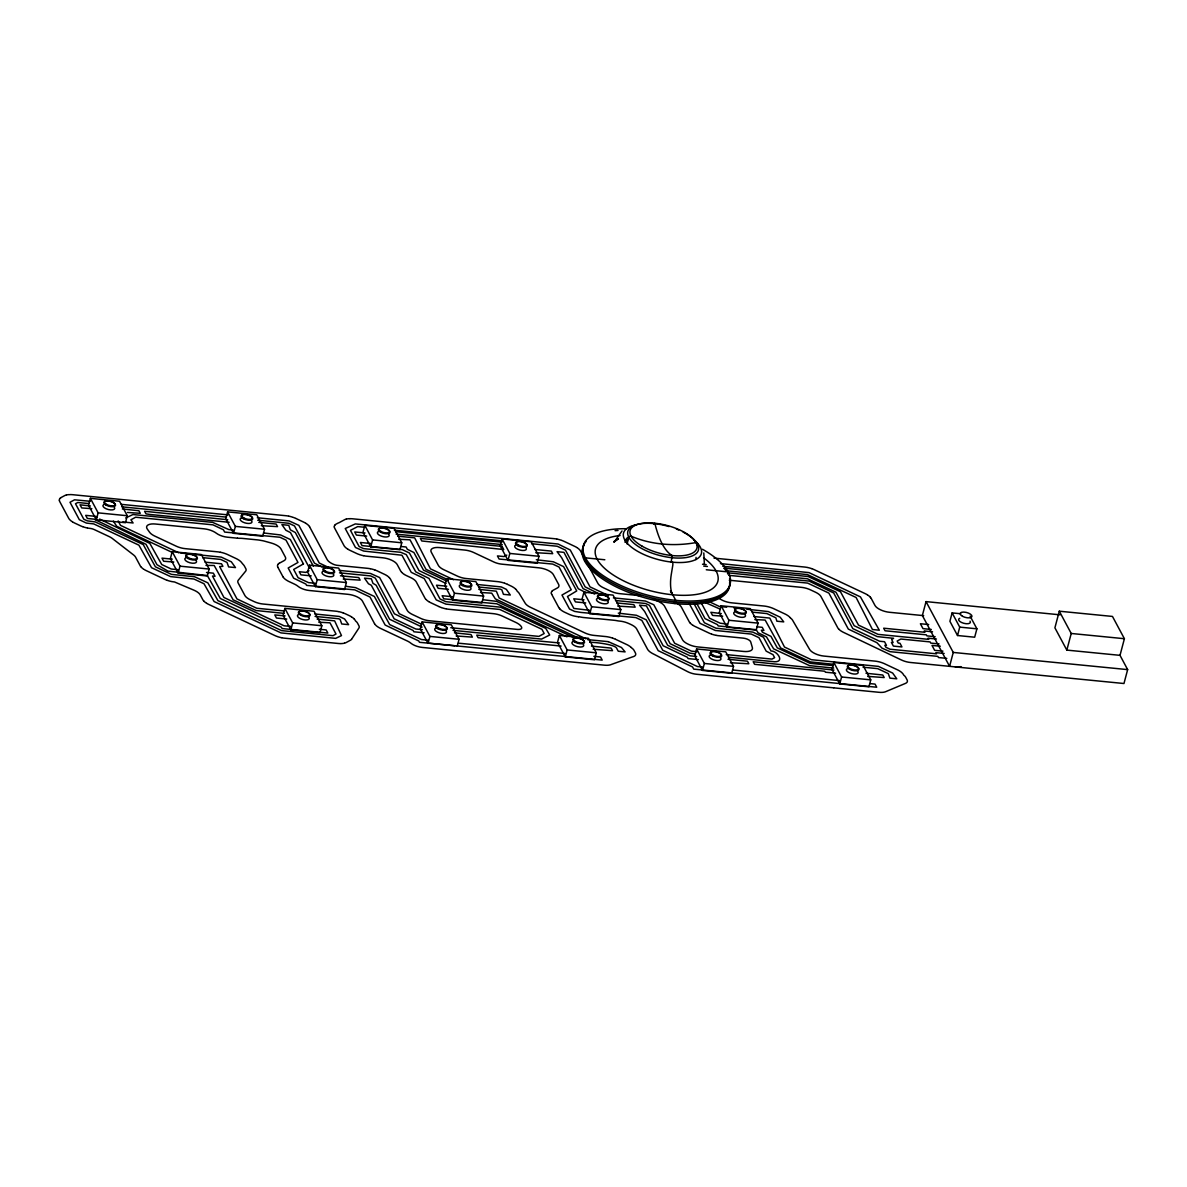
<?xml version="1.0" encoding="UTF-8"?>
<svg xmlns="http://www.w3.org/2000/svg" width="1187" height="1187" viewBox="0 0 1187 1187"><rect width="100%" height="100%" fill="white"/><g stroke="black" fill="none" stroke-linecap="round" stroke-linejoin="round"><path stroke-width="1.5" d="M90.375 498.347L88.535 505.306L96.31 519.817L125.466 522.695L127.306 515.737L119.531 501.226L90.375 498.347L98.135 512.858L96.31 519.817M172.219 551.658L170.379 558.617L178.154 573.128L207.31 575.992L209.149 569.048L201.375 554.537L172.219 551.658L179.994 566.169L178.154 573.128M227.592 511.879L225.767 518.823L233.527 533.334L262.698 536.212L264.538 529.254L256.763 514.757L227.592 511.879L235.367 526.39L233.527 533.334M284.895 608.382L283.07 615.326L290.83 629.837L320 632.716L321.84 625.757L314.065 611.26L284.895 608.382L292.67 622.893L290.83 629.837M309.451 565.19L307.611 572.134L315.386 586.645L344.542 589.524L346.381 582.565L338.607 568.054L309.451 565.19L317.226 579.686L315.386 586.645M364.824 525.396L362.985 532.355L370.759 546.866L399.915 549.729L401.755 542.785L393.98 528.274L364.824 525.396L372.599 539.907L370.759 546.866M422.127 621.899L420.287 628.858L428.062 643.369L429.902 636.41L422.127 621.899L451.297 624.777L459.057 639.289L457.232 646.232M446.683 578.707L444.843 585.666L452.618 600.162L481.774 603.041L483.613 596.082L475.839 581.585L446.683 578.707L454.443 593.218L452.618 600.162M502.056 538.928L500.217 545.872L507.991 560.383L537.147 563.261L538.987 556.302L531.212 541.791L502.056 538.928L509.831 553.439L507.991 560.383M559.359 635.431L557.519 642.375L565.294 656.886L594.45 659.764L596.289 652.805L588.515 638.294L559.359 635.431L567.134 649.942L565.294 656.886M584.627 561.065L585.473 557.86L604.836 559.76M583.9 592.224L582.075 599.183L589.835 613.694L619.006 616.557L620.846 609.614L613.071 595.102L583.9 592.224L591.675 606.735L589.835 613.694M627.077 544.002L628.843 537.296A1.528 1.291 -28.2 0 1 631.039 536.198A116.029 98.343 -28.2 0 0 695.938 542.593A1.528 1.291 -28.2 0 1 697.466 544.061L697.14 545.278M653.844 524.224L654.838 523.259A116.029 38.162 -84.4 0 0 672.139 555.561L671.174 562.015M696.591 648.948L694.751 655.907L702.526 670.418L731.682 673.281L733.521 666.337L725.747 651.826L696.591 648.948L704.366 663.459L702.526 670.418M727.527 573.914L728.046 571.911L706.265 569.76M721.132 605.756L719.292 612.7L727.067 627.211L756.238 630.089L758.063 623.13L750.303 608.619L721.132 605.756L728.907 620.267L727.067 627.211M833.823 662.48L831.983 669.423L839.758 683.935L868.914 686.813L870.754 679.854L862.979 665.343L833.823 662.48L841.583 676.976L839.758 683.935M926.038 601.616L922.358 615.519L949.585 666.337L953.25 652.435L926.038 601.616L1060.05 614.821M960.698 613.738L952.122 612.907L949.897 621.291L957.523 635.52L974.675 637.211L976.901 628.813L970.12 616.172M957.523 635.52L959.734 627.122L952.122 612.907M1120.009 655.343L1124.401 638.71L1112.471 616.439L1059.294 611.201L1054.902 627.834L1066.831 650.105L1120.009 655.343L1127.65 669.616L1123.97 683.519L910.444 662.48A12.167 5.06 14.8 0 1 901.334 659.942L844.076 632.641A11.529 4.793 14.8 0 1 843.334 632.285A10.95 4.555 14.8 0 1 841.657 631.35L841.449 631.232A10.95 4.555 14.8 0 1 838.868 629.169M1066.831 650.105L1071.223 633.472L1059.294 611.201M622.033 530.945L614.272 541.94L616.008 540.352M122.81 521.968L133.107 522.977L130.911 519.802L135.644 517.22L212.963 524.847L223.408 529.758L224.64 532.073L279.969 537.251L285.993 540.1L297.967 562.445L288.174 567.994L293.619 578.173L305.875 584.063L306.587 585.384L354.794 589.865L370.018 597.031L385.167 625.045L418.774 640.98L419.471 642.301L602.21 660.106L600.533 656.975L593.871 656.322M315.193 583.277L308.546 582.624L298.085 577.698L293.679 569.463L303.486 563.899M608.412 595.518L590.013 586.868L570.25 549.996L558.038 544.017L355.299 523.927L345.239 528.512L355.492 547.519L363.667 551.05L401.948 555.219L411.266 572.342L424.219 578.559L436.222 599.88L445.897 604.124L499.697 609.435L541.925 629.303L544.18 633.517L538.898 636.395L450.778 627.715M870.071 683.608L875.056 684.098L876.733 687.228L693.712 669.127L692.555 666.96L658.206 650.669L641.855 620.4L635.817 617.566L581.066 612.433L574.627 611.424L569.537 609.02L561.97 595.043L571.244 589.776L559.077 567.074L552.712 564.077L499.104 559.047L497.427 555.917L504.074 556.569L506.804 555.086M61.13 497.531L64.543 495.676A10.95 4.555 14.8 0 1 66.027 495.127M125.703 517.947L132.974 514.535L212.666 522.384L228.616 529.491L233.409 530.248M279.301 563.246L284.094 560.65A12.167 5.06 14.8 0 0 285.281 556.955L280.993 548.943A12.167 5.06 14.8 0 0 271.2 543.008L264.76 541.227A12.167 5.06 14.8 0 0 261.526 540.515A10.95 4.555 14.8 0 1 260.428 540.322A12.167 5.06 14.8 0 0 257.742 539.907L242.504 538.408A12.167 5.06 14.8 0 0 240.041 538.304A12.167 5.06 14.8 0 1 237.504 538.186M308.961 570.739L305.92 572.386L299.272 571.733L300.934 574.864L311.231 575.873M496.596 601.364L574.953 638.102M608.323 641.677L621.469 647.494L625.104 651.9L618.249 651.233L616.869 648.666C616.172 644.511 595.325 642.241 589.657 642.256M714.01 558.113L804.801 567.06A10.95 4.555 14.8 0 1 807.16 567.431M365.062 527.31L357.732 526.583L350.447 530.337L359.112 546.524L363.593 548.631L400.731 552.296L406.295 554.626L415.747 571.852L429.011 578.425L440.036 598.975L445.822 601.69L500.543 607.195L545.753 628.398L549.7 634.986L541.569 639.081L453.004 630.356M394.336 530.188L502.294 540.827M531.568 543.72L557.193 546.243L565.457 550.13L585.146 586.882L599.049 593.826M90.078 501.27L74.529 499.816L70.003 502.279L79.336 519.713L86.384 523.066L93.728 523.912L138.909 545.174L151.55 567.712L170.646 576.615L193.971 579.033L204.016 583.752L214.12 601.542L281.022 632.908L335.654 638.369L341.485 635.594L334.63 620.86L317.107 619.08M121.326 504.356L227.919 514.861M257.327 517.755L289.153 520.93L298.842 525.351L319.258 563.039L330.505 568.336M720.479 563.602L808.985 572.609L860.441 596.898L879.315 630.208L872.46 629.525L856.109 597.491L807.472 574.597L722.764 566.258M395.553 531.657L501.982 542.147M88.832 503.57L77.808 502.487L75.508 503.748L83.802 519.223L87.23 520.841L95.242 521.924L143.241 544.581L155.378 566.807L171.492 574.389L194.579 576.734L207.844 582.847L217.933 600.637L281.645 630.623L332.998 635.683L336.01 634.036L330.001 622.819L318.784 622.211M121.86 506.834L226.48 517.146M257.683 520.218L288.886 523.289L294.51 525.945L314.466 563.172L322.181 567.119M702.511 564.255L706.191 564.626M396.132 534.135L502.279 544.596M534.803 549.477L551.361 551.109L552.727 553.676L535.767 552.697M703.713 566.125L707.407 566.481M724.011 568.128L808.213 576.541L840.5 591.779L858.513 625.134L878.128 634.377L928.753 639.363L928.115 638.191L936.424 639.007M122.365 508.986L138.909 510.736L140.274 513.303L127.469 512.458M258.736 522.339L276.185 524.06L277.55 526.627L261.318 525.707M365.017 532.963L354.72 531.954L356.397 535.085L366.694 536.094M397.615 536.168L414.664 537.845L430.451 568.84L453.479 579.671M727.141 570.858L807.368 578.766L836.019 592.254L854.195 625.727L877.282 636.603L893.574 638.324L891.689 639.481L893.114 642.568L891.392 642.39L893.381 646.099L901.957 646.945L899.969 643.235L898.247 643.072L897.164 641.039L900.859 639.036L930.118 641.915L930.756 643.102L939.051 643.918M398.713 539.254L410.034 539.818L425.985 569.315L448.389 579.983M728.269 572.861L809.148 581.111L833.689 592.981L852.8 628.62L879.597 641.232L884.538 641.722L886.511 645.416L884.79 645.253L885.888 647.271L890.042 649.23L936.498 653.814L935.86 652.642L944.155 653.458M98.135 512.858L127.306 515.737M235.367 526.39L264.538 529.254M372.599 539.907L401.755 542.785M509.831 553.439L538.987 556.302M728.788 575.339L807.635 583.099L828.897 593.114L848.334 629.095L876.926 642.686L882.06 648.191L890.116 651.663L937.864 656.366L938.487 657.553L946.796 658.37M263.573 532.948L280.592 534.966L290.325 539.506L303.457 564.003M370.656 543.498L360.358 542.474L362.035 545.605L402.141 549.566L409.426 552.994L419.011 570.591L445.941 583.396M401.117 546.495L406.102 546.984L407.349 549.299L413.907 552.519L423.477 570.116L446.297 580.858M536.301 559.745L553.32 561.777L563.558 566.6L576.719 590.933L567.475 596.512L573.87 608.441L589.687 610.326M729.278 580.235L801.373 587.342A12.167 5.06 14.8 0 1 810.365 589.805L815.514 592.224A12.167 5.06 14.8 0 1 821.003 596.571L837.814 627.908A10.95 4.555 14.8 0 0 838.719 629.051M237.445 538.186L227.385 537.192A10.95 4.555 14.8 0 1 216.36 533.23A12.167 5.06 14.8 0 0 204.105 528.823L155.378 524.016A12.167 5.06 14.8 0 0 147.351 529.15L149.621 532.295A12.167 5.06 14.8 0 0 154.77 536.079L176.225 546.183A12.167 5.06 14.8 0 0 185.202 548.646L217.622 551.836A10.95 4.555 14.8 0 1 220.233 552.252M923.709 615.652L889.493 612.284A12.167 5.06 14.8 0 1 874.997 605.474L871.258 598.485M1071.223 633.472L1124.401 638.71M640.921 595.74L619.688 593.648A12.167 5.06 14.8 0 1 610.712 591.185L603.411 587.758A12.167 5.06 14.8 0 1 597.907 583.396L580.502 550.931A11.276 4.689 14.8 0 0 579.523 549.685A10.95 4.555 14.8 0 0 578.306 548.572A10.95 4.555 14.8 0 0 576.882 547.578M959.734 627.122L976.901 628.813M928.679 624.555L920.385 623.739L923.011 628.65L931.305 629.466M180.75 553.053L187.947 553.765M193.347 554.299L221.286 557.118L231.331 561.807L235.471 567.579L228.616 566.911L227.014 562.401L220.663 559.418L202.665 557.638M726.667 607.195L719.411 606.483L707.764 600.993M733.922 607.907L737.557 608.263M746.623 609.168L768.375 611.587L780.2 617.225L783.732 621.884L776.877 621.202L775.868 617.819L766.876 613.575L752.365 612.151M339.2 570.383L370.492 573.469L379.617 577.535L399.218 613.694L421.652 624.243M476.462 584.39L501.315 586.957L506.315 589.345L510.306 595.013L503.436 594.331L501.834 589.82L500.469 589.182L478.598 587.016M613.427 597.892L645.402 601.037L653.8 604.747L674.631 643.235L691.487 651.159L696.977 651.708M339.512 572.831L370.581 575.903L375.3 578.114L394.425 613.827L422.082 627.107M615.489 600.518L645.491 603.471L649.467 605.34L670.165 643.71L689.973 653.147L695.463 653.978M932.552 631.781L924.243 630.965L924.955 632.285L883.662 628.205L885.042 630.772L926.335 634.837L926.884 635.876L935.178 636.692M205.084 562.163L221.524 563.78L222.889 566.347L219.64 566.585L236.97 598.931L256.763 608.248L283.96 610.934M172.278 559.151L161.981 558.142L163.658 561.258L173.792 562M340.461 575.784L358.771 577.579L360.151 580.146L343.251 579.033M446.772 586.2L436.475 585.191L438.151 588.307L448.449 589.331M478.791 589.36L496.344 591.2L499.178 597.996L585.963 638.843M584.049 599.791L573.751 598.782L575.428 601.913L585.725 602.922M616.765 602.937L633.813 604.613L635.179 607.18L617.744 606.082M753.864 616.513L769.784 618.086L784.488 647.049L811.329 659.69L878.35 666.367L892.639 673.044L896.778 678.816L889.909 678.133L888.306 673.622L877.742 668.652L863.053 667.213M205.974 565.427L214.194 565.487L233.142 599.836L256.155 610.548L284.257 613.382M480.468 592.476L491.715 593.174L495.35 598.901L579.226 638.383M754.843 619.584L765.155 620.059L780.675 647.954L810.484 661.916L833.675 664.305M179.994 566.169L209.149 569.048M317.226 579.686L346.381 582.565M454.443 593.218L483.613 596.082M591.675 606.735L620.846 609.614M728.907 620.267L758.063 623.13M177.916 569.671L171.269 569.018L161.744 564.537L149.844 543.409L99.619 519.06M206.508 572.49L213.363 573.173L215.04 576.303L212.473 576.051L223.957 597.491L284.079 625.786L290.726 626.439M345.506 586.259L355.64 587.639L374.35 596.453L389.648 624.57L421.43 639.526L428.092 640.194M452.41 596.72L442.113 595.711L443.79 598.841L496.789 603.797L566.985 636.825M482.872 599.732L496.492 601.334M618.279 613.145L636.425 615.267L646.188 619.807L662.687 650.194L697.362 666.515L702.318 667.005M757.098 626.825L762.247 627.329L763.924 630.46L761.342 630.208L762.44 632.226L770.957 636.366L777.262 647.865L810.157 663.34L833.348 665.625M940.297 646.232L931.988 645.416L934.629 650.328L942.923 651.144M953.25 652.435L1127.65 669.616M587.639 639.63L608.204 641.648M314.778 613.976L339.259 616.454L344.571 618.961L348.592 624.659L341.722 623.976L340.105 619.436L338.636 618.753L315.074 616.424M726.251 654.586L771.995 659.097L774.621 657.672L773.019 654.675L766.179 651.144L758.968 637.686L751.312 634.081L715.286 630.46L700.048 623.338L689.276 603.649M728.521 657.242L774.428 661.752C785.379 662.153 776.832 650.565 770.971 651.01L763.434 637.211L752.81 632.092L715.895 628.175L704.381 622.745L693.757 603.174M833.66 668.088L809.534 665.64L773.642 648.859L766.49 636.855L758.107 632.819L756.193 629.689L718.18 625.95L717.467 624.629L705.048 618.65L696.398 602.788M728.002 659.275L747.484 661.189L748.849 663.756L730.376 662.761M285.088 615.919L274.79 614.911L276.467 618.041L286.764 619.05M422.453 629.659L415.791 629.006L394.143 618.813L376.145 585.221L372.955 583.321L371.353 578.826L364.498 578.143L368.489 583.796L371.294 585.25L389.662 619.288L413.135 630.46L413.833 631.781L424.13 632.79M454.473 632.819L471.016 634.57L472.396 637.122L456.149 635.95M559.433 642.953L476.729 635.134L478.109 637.686L561.11 646.084M591.452 646.114L611.157 648.102L612.522 650.669L593.129 649.244M696.68 656.485L690.033 655.817L667.643 645.283L646.396 605.86L639.526 605.177L644.66 611.498L663.162 645.758L687.362 657.272L688.074 658.592L698.357 659.601M833.971 670.076L753.196 661.752L754.576 664.319L824.846 671.248L825.351 672.198L835.648 673.207M865.991 673.237L882.816 675.017L884.196 677.569L867.667 676.367M292.67 622.893L321.84 625.757M429.902 636.41L459.057 639.289M567.134 649.942L596.289 652.805M704.366 663.459L733.521 666.337M841.583 676.976L870.754 679.854M319.318 629.258L326.173 629.941L327.849 633.072L282.105 628.561L281.408 627.24L220.337 598.5L207.324 575.532L167.96 571.11L156.951 564.671L146.031 544.314L94.01 519.134L87.363 518.482L85.687 515.351L95.984 516.36L96.681 517.68M565.071 653.473L458.39 643.176M732.631 669.987L839.61 680.596M833.957 687.866L879.018 692.303A12.167 5.06 14.8 0 0 885.932 691.576L905.518 683.371A10.95 4.555 14.8 0 0 907.061 679.825L905.696 677.258A10.95 4.555 14.8 0 0 903.737 675.136L903.322 674.379A10.95 4.555 14.8 0 0 902.476 673.296L902.328 673.133A10.95 4.555 14.8 0 0 901.156 672.065A10.95 4.555 14.8 0 0 899.731 671.07L899.494 670.922A10.95 4.555 14.8 0 0 897.758 669.958L884.345 663.652A10.95 4.555 14.8 0 0 882.297 662.836L881.956 662.702A10.95 4.555 14.8 0 0 879.893 662.049A10.95 4.555 14.8 0 0 877.742 661.545L877.505 661.5A10.95 4.555 14.8 0 0 875.249 661.144L824.001 656.085A12.167 5.06 14.8 0 1 809.593 649.408L792.708 620.43A12.167 5.06 14.8 0 0 791.061 618.486A12.167 5.06 14.8 0 1 790.216 617.685M578.44 616.765L577.95 616.706A10.95 4.555 14.8 0 1 575.843 616.365L575.561 616.305A10.95 4.555 14.8 0 1 573.291 615.786A10.95 4.555 14.8 0 1 571.244 615.133L570.947 615.029A10.95 4.555 14.8 0 1 568.944 614.228L564.908 612.344A10.95 4.555 14.8 0 1 564.329 612.062A10.95 4.555 14.8 0 1 562.712 611.157L562.475 611.008A10.95 4.555 14.8 0 1 559.952 608.99M833.689 687.837L696.443 674.246A10.95 4.555 14.8 0 1 687.688 671.679L653.399 653.948A10.95 4.555 14.8 0 1 651.529 652.924L651.262 652.746A10.95 4.555 14.8 0 1 649.823 651.752A10.95 4.555 14.8 0 1 648.666 650.684L648.503 650.506A10.95 4.555 14.8 0 1 647.716 649.526A10.95 4.555 14.8 0 1 647.523 649.2L636.692 628.976A12.167 5.06 14.8 0 0 630.876 624.481L628.546 623.427A12.167 5.06 14.8 0 0 619.881 621.113L619.273 621.053A10.95 4.555 14.8 0 1 616.854 620.682A12.167 5.06 14.8 0 0 614.169 620.282L598.901 618.768A12.167 5.06 14.8 0 0 596.438 618.664A12.167 5.06 14.8 0 1 593.975 618.561L583.811 617.552A10.95 4.555 14.8 0 1 581.393 617.195A12.167 5.06 14.8 0 0 578.707 616.78M719.723 608.931L704.321 602.091M612.774 638.176L613.085 638.294A10.95 4.555 14.8 0 1 615.356 639.214M504.727 583.247L505.024 583.351A10.95 4.555 14.8 0 1 507.324 584.286M652.538 598.663L658.429 601.438A10.95 4.555 14.8 0 1 660.417 602.521M594.657 594.079L583.084 588.618L563.944 552.356L557.074 551.673L561.644 557.712L578.292 588.752L586.17 592.788M507.532 584.375L511.226 586.126A10.95 4.555 14.8 0 1 512.992 587.105L513.259 587.268A10.95 4.555 14.8 0 1 515.722 589.227M615.563 639.303L627.018 644.689A10.95 4.555 14.8 0 1 628.798 645.683L629.065 645.847A10.95 4.555 14.8 0 1 631.202 647.464M295.949 518.482L303.902 522.235A10.95 4.555 14.8 0 1 305.667 523.215M438.775 606.498L430.673 602.684A10.95 4.555 14.8 0 1 428.878 601.69M178.955 552.875L120.525 525.381L118.136 520.93M172.219 552.415L116.712 526.286L113.373 521.108M701.013 602.492L709.514 618.175L720.138 623.175L726.948 624.11M790.082 617.522L789.889 617.329A10.95 4.555 14.8 0 0 788.717 616.246A10.95 4.555 14.8 0 0 787.293 615.267L787.026 615.089A10.95 4.555 14.8 0 0 785.26 614.109L773.612 608.634A12.167 5.06 14.8 0 0 771.372 607.729L771.09 607.64A10.95 4.555 14.8 0 0 769.028 606.987A10.95 4.555 14.8 0 0 766.832 606.468L766.609 606.423A10.95 4.555 14.8 0 0 764.473 606.082A10.95 4.555 14.8 0 0 763.82 606.008L731.518 602.818A12.167 5.06 14.8 0 1 718.165 597.462M515.885 589.36L516.033 589.509A10.95 4.555 14.8 0 1 516.805 590.488A10.95 4.555 14.8 0 1 516.998 590.814L517.265 591.334A10.95 4.555 14.8 0 1 519.223 593.455L525.262 603.322A12.167 5.06 14.8 0 0 530.574 607.358L584.909 632.923A12.167 5.06 14.8 0 0 593.901 635.386L606.038 636.588A10.95 4.555 14.8 0 1 608.145 636.929L608.516 637.004A10.95 4.555 14.8 0 1 612.507 638.102M721.31 613.59L710.865 612.284L712.541 615.415L722.675 616.157M672.51 562.134L672.539 562.178A3.042 0.994 -84.4 0 1 672.747 565.531L671.248 574.627A18.25 5.994 -84.4 0 0 672.525 594.761L670.418 590.829M670.596 590.711L675.759 600.355L674.913 603.56L674.29 602.402M551.762 594.45L558.721 607.447M454.918 645.802L429.768 643.309M374.484 623.576L362.465 601.141A12.167 5.06 14.8 0 0 347.984 594.316L309.317 590.503A10.95 4.555 14.8 0 1 297.952 586.274A12.167 5.06 14.8 0 0 294.317 584.049L289.361 581.719A11.41 4.748 14.8 0 1 288.53 581.318A10.95 4.555 14.8 0 1 286.942 580.413L286.809 580.339A10.95 4.555 14.8 0 1 285.236 579.256A10.95 4.555 14.8 0 1 284.019 578.143A11.276 4.689 14.8 0 1 283.04 576.897M309.673 526.939L327.152 559.567A12.167 5.06 14.8 0 0 332.657 563.929L333.117 564.137A6.083 2.537 14.8 0 0 337.612 565.368L367.525 568.321A10.95 4.555 14.8 0 1 368.178 568.395A10.95 4.555 14.8 0 1 370.166 568.721M313.338 566.14L295.34 532.548L290.355 529.803L288.753 525.307L281.898 524.624L285.889 530.277L290.474 532.577L309.599 568.291M277.951 567.401L282.936 576.704M227.77 519.713L144.621 511.3L146.001 513.867L149.785 514.446L229.15 522.28M90.405 505.959L80.048 504.816L81.725 507.947L91.859 508.674M704.351 563.855L703.802 552.934M374.558 623.694A10.95 4.555 14.8 0 0 375.448 624.881L375.626 625.059A10.95 4.555 14.8 0 0 376.769 626.113A10.95 4.555 14.8 0 0 378.223 627.122L378.49 627.285A10.95 4.555 14.8 0 0 380.27 628.279A11.736 4.882 14.8 0 0 380.923 628.591L407.2 640.95A12.167 5.06 14.8 0 1 410.85 643.191A10.95 4.555 14.8 0 0 422.216 647.419L456.491 650.773A10.95 4.555 14.8 0 0 457.663 650.921L467.782 651.915A12.167 5.06 14.8 0 0 469.266 652.004L604.509 665.18A12.167 5.06 14.8 0 0 611.32 664.497A12.167 5.06 14.8 0 1 611.795 664.305L632.27 656.975A12.167 5.06 14.8 0 1 632.953 656.767A10.95 4.555 14.8 0 0 635.401 652.924L634.095 650.476A12.167 5.06 14.8 0 0 632.122 648.265A12.167 5.06 14.8 0 1 631.336 647.568M504.445 583.173A10.95 4.555 14.8 0 0 500.513 582.09L500.276 582.045A10.95 4.555 14.8 0 0 497.798 581.645L466.313 578.544A12.167 5.06 14.8 0 1 457.336 576.081L443.849 569.73A12.167 5.06 14.8 0 1 438.344 565.383L431.267 552.148A12.167 5.06 14.8 0 1 439.65 547.578L464.74 550.056A12.167 5.06 14.8 0 1 473.717 552.519L493.762 561.955A10.95 4.555 14.8 0 0 501.849 564.166L538.898 567.816A12.167 5.06 14.8 0 1 553.379 574.642L558.558 584.286A12.167 5.06 14.8 0 1 557.356 587.98L553.097 590.295A10.95 4.555 14.8 0 0 552.014 591.156M551.332 593.01A10.95 4.555 14.8 0 1 551.866 591.378M551.673 594.272A10.95 4.555 14.8 0 1 551.347 593.174M559.804 608.886A11.291 4.703 14.8 0 1 558.825 607.625M961.055 666.59A12.167 5.06 14.8 0 1 955.298 666.901M870.279 597.165A10.95 4.555 14.8 0 1 871.184 598.367M870.116 596.972A10.95 4.555 14.8 0 0 868.943 595.919A10.95 4.555 14.8 0 0 867.519 594.924M867.252 594.761A10.95 4.555 14.8 0 0 865.575 593.826A11.529 4.793 14.8 0 0 864.833 593.47L814.757 569.908A11.425 4.763 14.8 0 0 813.926 569.523A10.95 4.555 14.8 0 0 812.027 568.781M811.685 568.647A10.95 4.555 14.8 0 0 809.593 567.994A10.95 4.555 14.8 0 0 807.516 567.505M675.878 602.759A12.167 5.06 14.8 0 1 681.383 607.121L689.232 621.765A10.95 4.555 14.8 0 0 689.424 622.077A10.95 4.555 14.8 0 0 690.196 623.071M690.374 623.249A10.95 4.555 14.8 0 0 691.517 624.303A10.95 4.555 14.8 0 0 692.956 625.312M693.238 625.475A10.95 4.555 14.8 0 0 695.018 626.454A11.736 4.882 14.8 0 0 695.671 626.766L708.609 632.864A11.529 4.793 14.8 0 0 709.381 633.22A10.95 4.555 14.8 0 0 711.339 633.992M711.681 634.125A10.95 4.555 14.8 0 0 713.728 634.763A10.95 4.555 14.8 0 0 715.909 635.282M716.28 635.357A10.95 4.555 14.8 0 0 718.387 635.683A10.95 4.555 14.8 0 0 718.951 635.742L743.329 638.146A6.083 2.537 14.8 0 1 750.718 641.9L752.365 647.583A12.167 5.06 14.8 0 1 743.7 651.455L697.748 646.93A12.167 5.06 14.8 0 1 688.772 644.467L688.03 644.111A12.167 5.06 14.8 0 1 682.525 639.763L664.512 606.142A11.276 4.689 14.8 0 0 663.518 604.895A10.95 4.555 14.8 0 0 662.301 603.768A10.95 4.555 14.8 0 0 660.877 602.788M576.6 547.4A10.95 4.555 14.8 0 0 575.012 546.51A10.95 4.555 14.8 0 0 574.419 546.228L563.929 541.287A12.167 5.06 14.8 0 0 561.688 540.397M557.148 539.121A10.95 4.555 14.8 0 1 561.169 540.233M556.777 539.061A10.95 4.555 14.8 0 0 554.789 538.735A10.95 4.555 14.8 0 0 554.136 538.661L352.554 518.793A10.95 4.555 14.8 0 0 351.931 518.749A10.95 4.555 14.8 0 0 350.061 518.689M349.735 518.689A10.95 4.555 14.8 0 0 347.88 518.808A10.95 4.555 14.8 0 0 346.322 519.105M346.085 519.164A10.95 4.555 14.8 0 0 344.72 519.654L339.363 522.547A12.167 5.06 14.8 0 1 338.399 522.963A10.95 4.555 14.8 0 0 337.672 523.274L336.069 524.135A10.95 4.555 14.8 0 0 335.728 524.328A10.95 4.555 14.8 0 0 334.971 524.995M334.304 526.835A10.95 4.555 14.8 0 1 334.838 525.218M334.319 526.998A10.95 4.555 14.8 0 0 334.63 528.096L344.067 545.708A11.276 4.689 14.8 0 0 345.046 546.97A10.95 4.555 14.8 0 0 346.263 548.082A10.95 4.555 14.8 0 0 347.687 549.077M347.969 549.24A10.95 4.555 14.8 0 0 349.557 550.13A10.95 4.555 14.8 0 0 350.15 550.427L356.53 553.424A10.95 4.555 14.8 0 0 357.153 553.706A10.95 4.555 14.8 0 0 359.023 554.448M359.379 554.566A10.95 4.555 14.8 0 0 361.427 555.219A10.95 4.555 14.8 0 0 363.534 555.724M363.905 555.783A10.95 4.555 14.8 0 0 365.997 556.124A10.95 4.555 14.8 0 0 366.635 556.199L382.748 557.786A12.167 5.06 14.8 0 1 397.244 564.611L400.598 570.873A10.95 4.555 14.8 0 0 400.776 571.184A10.95 4.555 14.8 0 0 401.562 572.164M404.322 574.419A10.95 4.555 14.8 0 1 401.859 572.46M404.589 574.582A10.95 4.555 14.8 0 0 406.355 575.561L410.836 577.668A12.167 5.06 14.8 0 1 416.325 582.016L424.887 597.981A10.95 4.555 14.8 0 0 425.065 598.307A10.95 4.555 14.8 0 0 425.851 599.287M428.611 601.527A10.95 4.555 14.8 0 1 426.163 599.583M441.252 607.521A10.95 4.555 14.8 0 1 438.967 606.587M441.594 607.64A10.95 4.555 14.8 0 0 443.641 608.278A10.95 4.555 14.8 0 0 445.822 608.797M446.416 608.901A10.95 4.555 14.8 0 0 448.864 609.272L493.436 613.664A12.167 5.06 14.8 0 1 502.413 616.127L515.885 622.463A12.167 5.06 14.8 0 1 521.345 626.736L521.553 627.107A6.083 2.537 14.8 0 1 517.384 629.422L429.501 620.771A12.167 5.06 14.8 0 1 420.524 618.308L412.631 614.584A12.167 5.06 14.8 0 1 407.126 610.237L390.449 579.108A10.95 4.555 14.8 0 0 389.44 577.757M389.277 577.579A10.95 4.555 14.8 0 0 388.134 576.556A10.95 4.555 14.8 0 0 386.71 575.561M386.443 575.398A10.95 4.555 14.8 0 0 384.84 574.493A10.95 4.555 14.8 0 0 384.247 574.211L377.318 570.947A12.167 5.06 14.8 0 0 375.077 570.057M374.78 569.953A10.95 4.555 14.8 0 0 372.733 569.3A10.95 4.555 14.8 0 0 370.537 568.781M308.709 525.633A10.95 4.555 14.8 0 1 309.599 526.82M308.546 525.455A10.95 4.555 14.8 0 0 307.359 524.372A10.95 4.555 14.8 0 0 305.934 523.393M293.441 517.473A10.95 4.555 14.8 0 1 295.741 518.393M288.931 516.197A10.95 4.555 14.8 0 1 292.877 517.28M288.56 516.122A10.95 4.555 14.8 0 0 286.482 515.781A10.95 4.555 14.8 0 0 285.83 515.707L72.63 494.697A10.95 4.555 14.8 0 0 71.992 494.653A10.95 4.555 14.8 0 0 70.063 494.593M66.398 495.009A10.95 4.555 14.8 0 1 69.558 494.623M60.033 498.392A10.95 4.555 14.8 0 1 61.027 497.605M59.929 498.525A10.95 4.555 14.8 0 0 59.454 499.326A10.95 4.555 14.8 0 0 59.365 500.246M59.38 500.41A10.95 4.555 14.8 0 0 59.691 501.507L68.757 518.422A11.276 4.689 14.8 0 0 69.751 519.683A10.95 4.555 14.8 0 0 70.953 520.796A10.95 4.555 14.8 0 0 72.392 521.79M72.852 522.057A10.95 4.555 14.8 0 0 74.84 523.141L80.182 525.648A10.95 4.555 14.8 0 0 80.79 525.93A10.95 4.555 14.8 0 0 82.675 526.672M83.016 526.791A10.95 4.555 14.8 0 0 85.078 527.443A10.95 4.555 14.8 0 0 87.185 527.933M87.556 528.007A10.95 4.555 14.8 0 0 89.9 528.378A6.083 2.537 14.8 0 1 94.322 529.61L109.026 536.524A12.167 5.06 14.8 0 1 112.394 538.527L133.478 554.878A12.167 5.06 14.8 0 1 135.615 557.222L140.333 566.006A11.291 4.703 14.8 0 0 141.312 567.252M143.953 569.359A10.95 4.555 14.8 0 1 141.461 567.356M144.413 569.626A10.95 4.555 14.8 0 0 146.416 570.71L164.207 579.078A11.544 4.807 14.8 0 0 164.963 579.434A10.95 4.555 14.8 0 0 166.922 580.206M167.278 580.339A10.95 4.555 14.8 0 0 169.311 580.977A10.95 4.555 14.8 0 0 171.492 581.496M171.863 581.571A10.95 4.555 14.8 0 0 173.97 581.897A10.95 4.555 14.8 0 0 174.534 581.971L193.852 590.147A12.167 5.06 14.8 0 1 200.232 594.895L202.784 599.643A10.95 4.555 14.8 0 0 202.962 599.969A10.95 4.555 14.8 0 0 203.749 600.948M203.912 601.141A10.95 4.555 14.8 0 0 205.069 602.195A10.95 4.555 14.8 0 0 206.508 603.189M206.775 603.367A10.95 4.555 14.8 0 0 208.571 604.346L274.345 635.312A11.529 4.793 14.8 0 0 275.102 635.668A10.95 4.555 14.8 0 0 277.061 636.44M277.417 636.573A10.95 4.555 14.8 0 0 279.449 637.211A10.95 4.555 14.8 0 0 281.645 637.731M282.016 637.805A10.95 4.555 14.8 0 0 284.123 638.131A10.95 4.555 14.8 0 0 284.687 638.191L338.176 643.473A10.95 4.555 14.8 0 0 338.725 643.517A10.95 4.555 14.8 0 0 340.699 643.577M341.025 643.577A10.95 4.555 14.8 0 0 342.88 643.458A10.95 4.555 14.8 0 0 344.408 643.161M344.66 643.102A10.95 4.555 14.8 0 0 345.951 642.642A11.529 4.807 14.8 0 0 346.396 642.419L350.254 640.327A11.425 4.763 14.8 0 0 350.714 640.06A10.95 4.555 14.8 0 0 351.486 639.392M351.589 639.259A10.95 4.555 14.8 0 0 351.96 638.71A12.167 5.06 14.8 0 1 352.124 638.428L358.919 628.027A10.95 4.555 14.8 0 0 358.875 625.668L357.51 623.101A10.95 4.555 14.8 0 0 355.551 620.979L355.254 620.43A10.95 4.555 14.8 0 0 354.245 619.08M354.082 618.887A10.95 4.555 14.8 0 0 352.969 617.878A10.95 4.555 14.8 0 0 351.515 616.884M351.248 616.706A10.95 4.555 14.8 0 0 349.631 615.801A10.95 4.555 14.8 0 0 349.067 615.534L345.699 613.946A10.95 4.555 14.8 0 0 345.165 613.709A10.95 4.555 14.8 0 0 343.206 612.922M342.865 612.804A10.95 4.555 14.8 0 0 340.832 612.151A10.95 4.555 14.8 0 0 338.636 611.646M338.265 611.572A10.95 4.555 14.8 0 0 336.158 611.231A10.95 4.555 14.8 0 0 335.595 611.171L263.024 604.02A12.167 5.06 14.8 0 1 254.033 601.557L250.368 599.821A12.167 5.06 14.8 0 1 244.863 595.473L238.186 583.025A12.167 5.06 14.8 0 1 238.305 580.191L245.664 571.14A10.95 4.555 14.8 0 0 245.768 568.603L244.388 566.036A10.95 4.555 14.8 0 0 243.721 565.086L242.044 563.172A10.95 4.555 14.8 0 0 241.154 562.044L240.991 561.866A10.95 4.555 14.8 0 0 239.848 560.828A10.95 4.555 14.8 0 0 238.424 559.849L238.216 559.715A10.95 4.555 14.8 0 0 236.554 558.78A10.95 4.555 14.8 0 0 235.976 558.498L227.4 554.463A12.167 5.06 14.8 0 0 225.174 553.572L224.877 553.468A10.95 4.555 14.8 0 0 222.726 552.786A10.95 4.555 14.8 0 0 220.456 552.267M278.203 564.107A10.95 4.555 14.8 0 1 279.197 563.321M278.07 564.329A10.95 4.555 14.8 0 0 277.535 566.021A10.95 4.555 14.8 0 0 277.862 567.223M970.061 621.157A6.083 2.537 14.8 0 1 963.681 623.264A6.083 2.537 14.8 0 1 959.719 618.293M744.946 614.48A6.083 2.537 14.8 0 1 742.825 617.329A6.083 2.537 14.8 0 1 735.109 615.163A6.083 2.537 14.8 0 1 735.198 611.75M857.622 671.204A6.083 2.537 14.8 0 1 855.337 674.053A6.083 2.537 14.8 0 1 847.533 671.694A6.083 2.537 14.8 0 1 848.304 668.385M719.812 657.123A6.083 2.537 14.8 0 1 719.04 660.432A6.083 2.537 14.8 0 1 711.102 658.726A6.083 2.537 14.8 0 1 710.271 655.076M607.136 600.399A6.083 2.537 14.8 0 1 606.364 603.708A6.083 2.537 14.8 0 1 598.426 602.002A6.083 2.537 14.8 0 1 597.58 598.352M526.078 547.919A6.083 2.537 14.8 0 1 519.698 550.011A6.083 2.537 14.8 0 1 515.737 545.056M583.381 644.422A6.083 2.537 14.8 0 1 580.562 647.019A6.083 2.537 14.8 0 1 572.965 644.556A6.083 2.537 14.8 0 1 573.84 641.336M470.705 587.699A6.083 2.537 14.8 0 1 464.621 589.88A6.083 2.537 14.8 0 1 460.022 584.983M388.639 534.12A6.083 2.537 14.8 0 1 386.517 536.969A6.083 2.537 14.8 0 1 378.801 534.818A6.083 2.537 14.8 0 1 378.89 531.405M308.13 616.543A6.083 2.537 14.8 0 1 307.359 619.851A6.083 2.537 14.8 0 1 299.421 618.16A6.083 2.537 14.8 0 1 298.575 614.51M196.241 560.665A6.083 2.537 14.8 0 1 189.861 562.757A6.083 2.537 14.8 0 1 185.899 557.786M114.397 507.353A6.083 2.537 14.8 0 1 108.314 509.535A6.083 2.537 14.8 0 1 103.714 504.638M445.674 630.356A6.083 2.537 14.8 0 1 444.131 633.443A6.083 2.537 14.8 0 1 436.222 631.41A6.083 2.537 14.8 0 1 436.193 627.908M332.998 573.633A6.083 2.537 14.8 0 1 331.44 576.719A6.083 2.537 14.8 0 1 323.547 574.686A6.083 2.537 14.8 0 1 323.517 571.184M251.14 520.321A6.083 2.537 14.8 0 1 249.596 523.422A6.083 2.537 14.8 0 1 241.688 521.375A6.083 2.537 14.8 0 1 241.658 517.873M625.089 542.385A36.5 15.194 14.8 0 1 627.626 537.503M696.042 557.371A36.5 15.194 14.8 0 1 695.923 559.567M702.452 549.255A75.849 31.574 14.8 0 1 706.74 599.539A75.849 31.574 14.8 0 1 595.28 569.552A75.849 31.574 14.8 0 1 626.202 528.734M729.604 582.491A75.849 31.574 14.8 0 1 648.799 598.871A75.849 31.574 14.8 0 1 584.241 544.922M683.089 532.058A36.5 15.194 14.8 0 1 683.015 557.92A36.5 15.194 14.8 0 1 628.457 536.494A36.5 15.194 14.8 0 1 669.097 526.553M676.397 529.046A36.5 15.194 14.8 0 1 678.712 529.995M627.033 540.693A34.987 14.556 14.8 0 1 627.522 539.759M729.604 578.484A75.849 31.574 14.8 0 1 649.23 597.269A75.849 31.574 14.8 0 1 586.096 541.406M615.059 530.663A75.849 31.574 14.8 0 1 618.026 530.47M724.204 568.395A75.849 31.574 14.8 0 1 726.088 570.962M693.905 539.892A40.254 16.752 14.8 0 1 686.783 562.104A40.254 16.752 14.8 0 1 632.612 548.068A40.254 16.752 14.8 0 1 636.113 524.921M703.55 557.771A63.237 26.322 14.8 0 1 695.448 594.568A63.237 26.322 14.8 0 1 608.07 571.288A63.237 26.322 14.8 0 1 620.074 535.53M618.204 538.928L613.798 541.762L618.204 538.928M502.071 546.406L420.391 538.408L421.756 540.975L503.748 549.536L502.071 546.406M962.523 616.305A6.083 2.537 14.8 0 0 971.945 616.543A6.083 2.537 14.8 0 0 963.725 612.077A6.083 2.537 14.8 0 0 962.523 616.305M736.919 612.566A6.083 2.537 14.8 0 0 746.326 612.804A6.083 2.537 14.8 0 0 738.106 608.337A6.083 2.537 14.8 0 0 736.919 612.566M737.335 611.854A5.475 2.285 14.8 0 0 745.866 612.151A5.475 2.285 14.8 0 0 738.566 608.1A5.475 2.285 14.8 0 0 737.335 611.854M849.595 669.275A6.083 2.537 14.8 0 0 859.002 669.527A6.083 2.537 14.8 0 0 850.782 665.061A6.083 2.537 14.8 0 0 849.595 669.275M850.026 668.563A5.475 2.285 14.8 0 0 858.542 668.86A5.475 2.285 14.8 0 0 851.242 664.809A5.475 2.285 14.8 0 0 850.026 668.563M712.363 655.758A6.083 2.537 14.8 0 0 721.785 655.996A6.083 2.537 14.8 0 0 713.565 651.529A6.083 2.537 14.8 0 0 712.363 655.758M712.793 655.046A5.475 2.285 14.8 0 0 721.31 655.343A5.475 2.285 14.8 0 0 714.01 651.292A5.475 2.285 14.8 0 0 712.793 655.046M599.687 599.034A6.083 2.537 14.8 0 0 609.094 599.287A6.083 2.537 14.8 0 0 600.874 594.821A6.083 2.537 14.8 0 0 599.687 599.034M600.103 598.322A5.475 2.285 14.8 0 0 608.634 598.619A5.475 2.285 14.8 0 0 601.334 594.568A5.475 2.285 14.8 0 0 600.103 598.322M517.829 545.738A6.083 2.537 14.8 0 0 527.251 545.975A6.083 2.537 14.8 0 0 519.031 541.509A6.083 2.537 14.8 0 0 517.829 545.738M518.259 545.026A5.475 2.285 14.8 0 0 526.791 545.323A5.475 2.285 14.8 0 0 519.491 541.257A5.475 2.285 14.8 0 0 518.259 545.026M575.146 642.241A6.083 2.537 14.8 0 0 584.553 642.479A6.083 2.537 14.8 0 0 576.333 638.012A6.083 2.537 14.8 0 0 575.146 642.241M575.561 641.529A5.475 2.285 14.8 0 0 584.093 641.826A5.475 2.285 14.8 0 0 576.793 637.775A5.475 2.285 14.8 0 0 575.561 641.529M462.455 585.517A6.083 2.537 14.8 0 0 471.862 585.755A6.083 2.537 14.8 0 0 463.642 581.289A6.083 2.537 14.8 0 0 462.455 585.517M462.885 584.805A5.475 2.285 14.8 0 0 471.402 585.102A5.475 2.285 14.8 0 0 464.102 581.051A5.475 2.285 14.8 0 0 462.885 584.805M380.612 532.206A6.083 2.537 14.8 0 0 390.019 532.459A6.083 2.537 14.8 0 0 381.799 527.992A6.083 2.537 14.8 0 0 380.612 532.206M381.027 531.494A5.475 2.285 14.8 0 0 389.559 531.791A5.475 2.285 14.8 0 0 382.259 527.74A5.475 2.285 14.8 0 0 381.027 531.494M300.682 615.192A6.083 2.537 14.8 0 0 310.089 615.43A6.083 2.537 14.8 0 0 301.869 610.964A6.083 2.537 14.8 0 0 300.682 615.192M301.112 614.48A5.475 2.285 14.8 0 0 309.629 614.777A5.475 2.285 14.8 0 0 302.329 610.726A5.475 2.285 14.8 0 0 301.112 614.48M188.006 558.469A6.083 2.537 14.8 0 0 197.413 558.721A6.083 2.537 14.8 0 0 189.193 554.24A6.083 2.537 14.8 0 0 188.006 558.469M188.421 557.756A5.475 2.285 14.8 0 0 196.953 558.053A5.475 2.285 14.8 0 0 189.653 554.003A5.475 2.285 14.8 0 0 188.421 557.756M106.147 505.158A6.083 2.537 14.8 0 0 115.554 505.41A6.083 2.537 14.8 0 0 107.334 500.944A6.083 2.537 14.8 0 0 106.147 505.158M106.578 504.445A5.475 2.285 14.8 0 0 115.094 504.742A5.475 2.285 14.8 0 0 107.794 500.691A5.475 2.285 14.8 0 0 106.578 504.445M437.914 628.709A6.083 2.537 14.8 0 0 447.321 628.962A6.083 2.537 14.8 0 0 439.101 624.496A6.083 2.537 14.8 0 0 437.914 628.709M438.329 627.997A5.475 2.285 14.8 0 0 446.861 628.294A5.475 2.285 14.8 0 0 439.561 624.243A5.475 2.285 14.8 0 0 438.329 627.997M325.223 571.986A6.083 2.537 14.8 0 0 334.645 572.238A6.083 2.537 14.8 0 0 326.425 567.772A6.083 2.537 14.8 0 0 325.223 571.986M325.653 571.288A5.475 2.285 14.8 0 0 334.185 571.585A5.475 2.285 14.8 0 0 326.885 567.52A5.475 2.285 14.8 0 0 325.653 571.288M243.38 518.689A6.083 2.537 14.8 0 0 252.786 518.927A6.083 2.537 14.8 0 0 244.567 514.461A6.083 2.537 14.8 0 0 243.38 518.689M243.795 517.977A5.475 2.285 14.8 0 0 252.327 518.274A5.475 2.285 14.8 0 0 245.026 514.223A5.475 2.285 14.8 0 0 243.795 517.977M642.078 546.168A34.527 14.378 14.8 0 0 696.606 549.017A34.527 14.378 14.8 0 0 651.797 523.022A34.527 14.378 14.8 0 0 642.078 546.168"/></g></svg>
